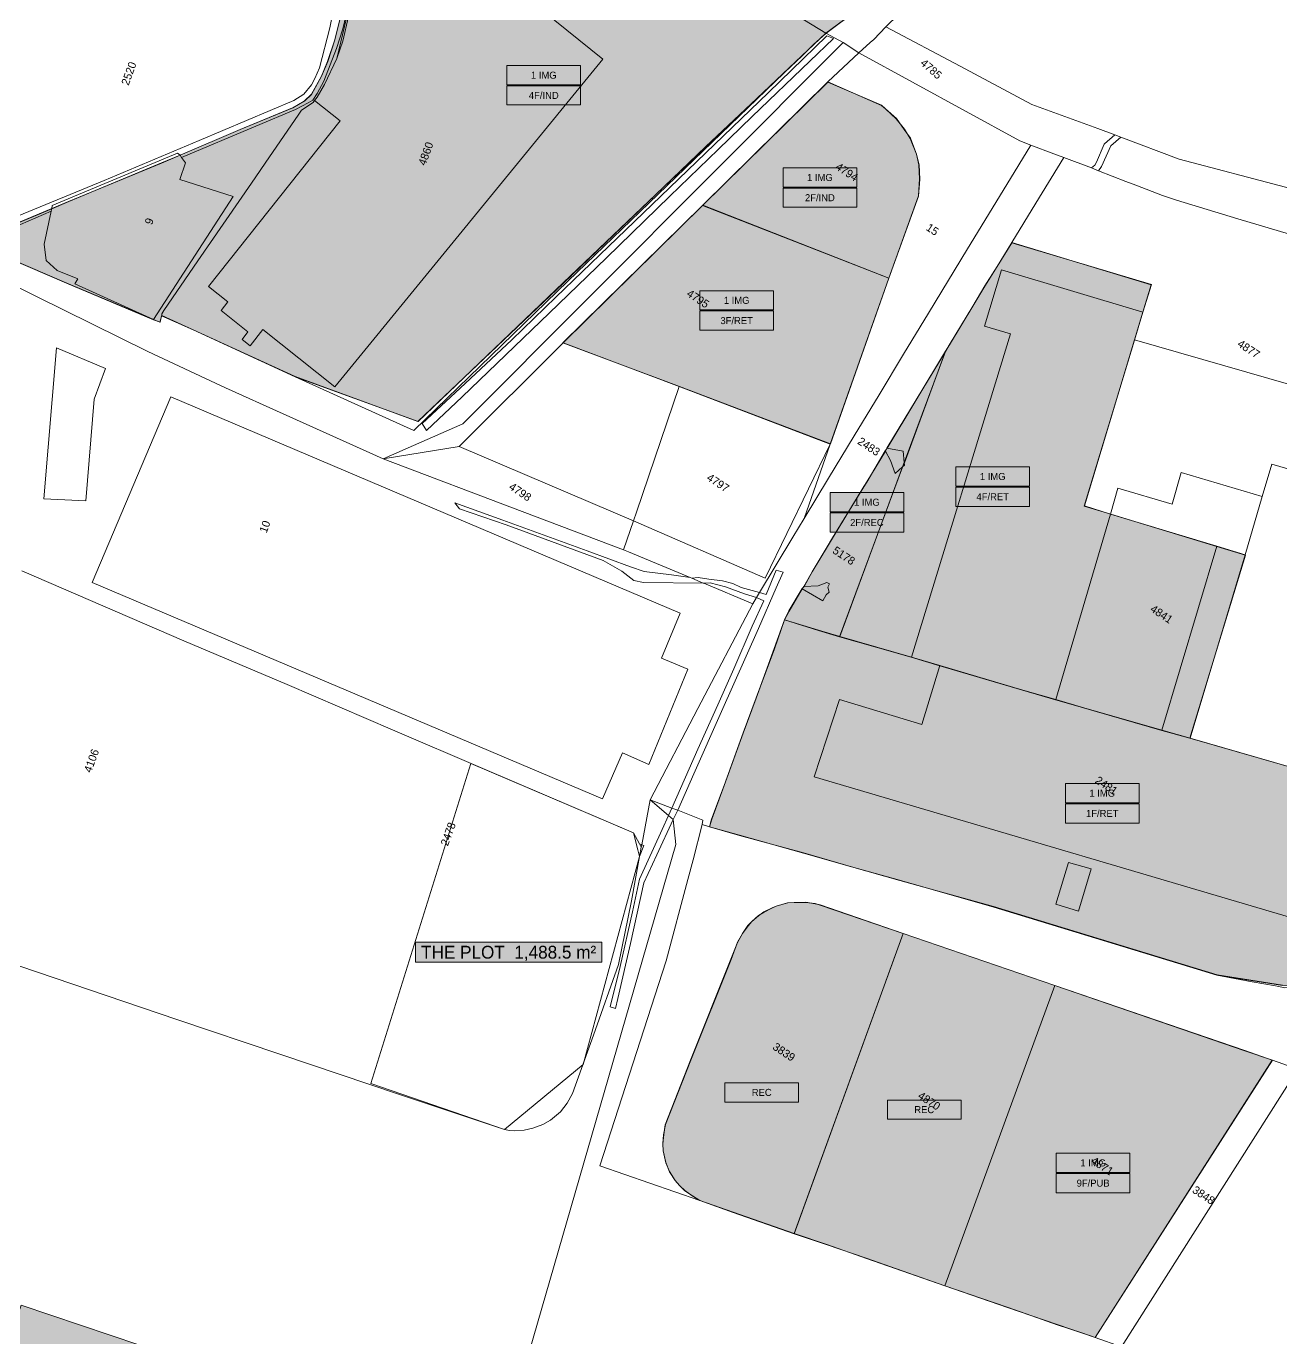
# Model space of a CAD drawing. Header units: metres. Extents: x -334141 to -333355, y -28195 to -27441.
# Drawn here: x -333844.4 to -333648.5, y -27808.7 to -27603.9 of the extents above; entities that cross this region are included whole.
import ezdxf
from ezdxf.enums import TextEntityAlignment as Align

# ---------------------------------------------------------------- set-up
doc = ezdxf.new("R2010")
doc.units = ezdxf.units.M
for name, color, linetype, lineweight, true_color in [('EB-11-PICTURES-PARCEL-COMMERCIAL', 7, 'CONTINUOUS', 18, 0x7c664f), ('EB-11-PICTURES-PARCEL-INDUSTRIAL', 7, 'CONTINUOUS', 18, 0x2b3529), ('EB-11-PICTURES-PARCEL-INSTITUTIONAL', 7, 'CONTINUOUS', 18, 0x626568), ('EB-11-PICTURES-PARCEL-MULTIPLE', 7, 'CONTINUOUS', 18, 0x4a5a46), ('EB-11-PICTURES-SCREENSHOT-COUNT', 7, 'CONTINUOUS', 18, 0x4a5a46), ('EB-11-PICTURES-TAG-COMMERCIAL', 7, 'CONTINUOUS', 18, 0x7c664f), ('EB-11-PICTURES-TAG-INDUSTRIAL', 7, 'CONTINUOUS', 18, 0x2b3529), ('EB-11-PICTURES-TAG-INSTITUTIONAL', 7, 'CONTINUOUS', 18, 0x626568), ('EB-11-PICTURES-TAG-RECORDED', 7, 'CONTINUOUS', 18, 0x4a5a46), ('EB-BASE-DIVIDING', 7, 'CONTINUOUS', 18, 0xc8bcac), ('EB-BASE-EASEMENTS', 7, 'CONTINUOUS', 18, 0x71806b), ('EB-BASE-ENCROACHED', 7, 'CONTINUOUS', 18, 0x725d47), ('EB-BASE-PARCEL-NUMBERS', 7, 'CONTINUOUS', 9, 0x8a8d90), ('EB-BASE-PARCELS', 7, 'CONTINUOUS', 18, 0x8a8d90), ('EB-BASE-SECTIONS', 7, 'CONTINUOUS', 9, 0xded8cf), ('EB-BASE-SHEETS', 7, 'CONTINUOUS', 9, 0xded8cf), ('EB-BASE-STRUCTURES', 7, 'CONTINUOUS', 18, 0x4e504d), ('EB-PLOT-OUTLINE', 7, 'CONTINUOUS', 18, 0x151515)]:
    doc.layers.add(name, color=color, linetype=linetype, lineweight=lineweight, true_color=true_color)
doc.styles.add('OD-INTER', font='Inter.ttf')

msp = doc.modelspace()

# ---------------------------------------------------------------- hatches: boundary and pattern name
at = {"layer": 'EB-11-PICTURES-PARCEL-COMMERCIAL', "transparency": 33554656}
for points in [[(-333742.44, -27660.2), (-333760.62, -27653.34), (-333738.84, -27631.91), (-333709.71, -27643.26), (-333718.87, -27669.13), (-333742.44, -27660.2)], [(-333706.25, -27702.44), (-333711.56, -27700.92), (-333717.43, -27699.27), (-333707.61, -27672.75), (-333707.31, -27672.1), (-333700.86, -27654.67), (-333700.27, -27653.69), (-333696.63, -27647.61), (-333694.76, -27644.45), (-333692.8, -27641.41), (-333690.54, -27637.72), (-333668.74, -27644.26), (-333670.09, -27648.54), (-333671.36, -27652.94), (-333679.22, -27678.86), (-333675.09, -27680.12), (-333671.34, -27681.25), (-333658.51, -27685.14), (-333654.03, -27686.52), (-333662.72, -27715.08), (-333667.12, -27713.92), (-333679.68, -27710.26), (-333683.71, -27709.12), (-333688.84, -27707.6), (-333701.76, -27703.82), (-333706.25, -27702.44)], [(-333733.06, -27730.24), (-333737.73, -27728.97), (-333737.41, -27727.76), (-333735.47, -27722.5), (-333732.49, -27714.28), (-333730.45, -27708.8), (-333727.59, -27701.13), (-333726.04, -27696.63), (-333720.73, -27698.26), (-333717.43, -27699.27), (-333711.56, -27700.92), (-333706.25, -27702.44), (-333701.76, -27703.82), (-333688.84, -27707.6), (-333683.71, -27709.12), (-333679.68, -27710.26), (-333667.12, -27713.92), (-333662.72, -27715.08), (-333644.48, -27720.38), (-333636.51, -27722.77), (-333632.02, -27708.28), (-333623.32, -27710.92), (-333611.22, -27714.45), (-333613.12, -27718.49), (-333628.53, -27751.14), (-333633.85, -27752.17), (-333637.1, -27752.61), (-333639.62, -27753.08), (-333641.95, -27753.55), (-333642.97, -27753.74), (-333643.71, -27753.71), (-333644.64, -27753.79), (-333646.13, -27753.85), (-333648.25, -27753.66), (-333658.47, -27752.08), (-333693.37, -27741.41), (-333708.03, -27737.34), (-333715.55, -27735.19), (-333723.07, -27733.04), (-333733.06, -27730.24)]]:
    msp.add_hatch(color=256, dxfattribs=at).paths.add_polyline_path(points)
at = {"layer": 'EB-11-PICTURES-PARCEL-INDUSTRIAL', "transparency": 33554656}
for points in [[(-333802.46, -27658.63), (-333818.4, -27651.3), (-333823.33, -27649.13), (-333823.55, -27650.12), (-333824.55, -27649.75), (-333838.15, -27644.05), (-333849.91, -27638.98), (-333850.45, -27638.62), (-333850.52, -27638.07), (-333848.03, -27635.71), (-333846.81, -27635.09), (-333840.42, -27632.43), (-333837.79, -27631.3), (-333823.32, -27625.26), (-333820.4, -27624.03), (-333811.01, -27620.03), (-333802.83, -27616.66), (-333801.04, -27615.61), (-333799.89, -27614.54), (-333798.31, -27611.71), (-333797.39, -27609.41), (-333796.25, -27606.01), (-333793.77, -27595.89), (-333791.3, -27586.21), (-333787.1, -27569.7), (-333785.81, -27564.64), (-333781.58, -27560.02), (-333765.9, -27569.56), (-333750.13, -27579.33), (-333733.37, -27589.69), (-333714.62, -27601.35), (-333719.57, -27605.06), (-333721.48, -27606.77), (-333723.3, -27608.59), (-333738.33, -27622.71), (-333760.56, -27644.02), (-333783.27, -27665.64), (-333802.46, -27658.63)], [(-333738.84, -27631.91), (-333719.28, -27612.62), (-333710.89, -27616.24), (-333710.26, -27616.82), (-333708.56, -27618.32), (-333707.32, -27620.03), (-333706.35, -27621.4), (-333705.42, -27623.87), (-333705.01, -27625.55), (-333704.91, -27627.78), (-333705.09, -27630.43), (-333709.71, -27643.26), (-333738.84, -27631.91)]]:
    msp.add_hatch(color=256, dxfattribs=at).paths.add_polyline_path(points)
at = {"layer": 'EB-11-PICTURES-PARCEL-INSTITUTIONAL', "transparency": 33554656}
msp.add_hatch(color=256, dxfattribs=at).paths.add_polyline_path([(-333691.22, -27803.99), (-333701.01, -27800.65), (-333683.8, -27753.74), (-333654.16, -27763.89), (-333649.87, -27765.37), (-333677.5, -27808.69), (-333679.6, -27807.95), (-333683.45, -27806.7), (-333687.38, -27805.34), (-333691.22, -27803.99)])
at = {"layer": 'EB-11-PICTURES-PARCEL-MULTIPLE', "transparency": 33554656}
for points in [[(-333717.43, -27699.27), (-333720.73, -27698.26), (-333726.04, -27696.63), (-333725.34, -27695.22), (-333723.27, -27691.74), (-333722.98, -27691.41), (-333721.7, -27689.13), (-333719.34, -27685.21), (-333718.55, -27683.8), (-333713.64, -27675.87), (-333713.15, -27675.11), (-333710.29, -27670.21), (-333710, -27669.78), (-333700.86, -27654.67), (-333707.31, -27672.1), (-333707.61, -27672.75), (-333717.43, -27699.27)], [(-333707.49, -27745.58), (-333724.52, -27792.49), (-333734.03, -27789.16), (-333739.24, -27787.31), (-333740.42, -27786.6), (-333741.59, -27785.78), (-333742.4, -27784.98), (-333743.11, -27784.17), (-333743.99, -27782.81), (-333744.58, -27781.35), (-333744.98, -27779.56), (-333745.03, -27778.44), (-333744.89, -27777.01), (-333744.65, -27775.46), (-333740.69, -27765.39), (-333734.39, -27749.62), (-333733.37, -27747), (-333732.58, -27745.58), (-333731.71, -27744.39), (-333731.13, -27743.74), (-333730.07, -27742.78), (-333729.22, -27742.26), (-333728, -27741.63), (-333727.34, -27741.32), (-333725.56, -27740.83), (-333724.54, -27740.76), (-333722.69, -27740.71), (-333721.22, -27740.99), (-333720.48, -27741.12), (-333707.49, -27745.58)], [(-333683.8, -27753.74), (-333701.01, -27800.65), (-333713.26, -27796.33), (-333719.39, -27794.22), (-333724.52, -27792.49), (-333707.49, -27745.58), (-333683.8, -27753.74)], [(-333845.26, -27803.66), (-333812.78, -27814.57), (-333829.29, -27862.61), (-333845.79, -27855.37), (-333853.63, -27851.98), (-333860.93, -27848.73), (-333845.26, -27803.66)]]:
    msp.add_hatch(color=256, dxfattribs=at).paths.add_polyline_path(points)
at = {"layer": 'EB-11-PICTURES-SCREENSHOT-COUNT', "transparency": 33554687}
for points in [[(-333769.37, -27613.05), (-333757.87, -27613.05), (-333757.87, -27610.05), (-333769.37, -27610.05)], [(-333726.25, -27629.03), (-333714.75, -27629.03), (-333714.75, -27626.03), (-333726.25, -27626.03)], [(-333739.25, -27648.22), (-333727.75, -27648.22), (-333727.75, -27645.22), (-333739.25, -27645.22)], [(-333699.26, -27675.73), (-333687.76, -27675.73), (-333687.76, -27672.73), (-333699.26, -27672.73)], [(-333718.91, -27679.75), (-333707.41, -27679.75), (-333707.41, -27676.75), (-333718.91, -27676.75)], [(-333682.16, -27725.19), (-333670.66, -27725.19), (-333670.66, -27722.19), (-333682.16, -27722.19)], [(-333683.58, -27782.93), (-333672.08, -27782.93), (-333672.08, -27779.93), (-333683.58, -27779.93)]]:
    msp.add_hatch(color=256, dxfattribs=at).paths.add_polyline_path(points)
at = {"layer": 'EB-11-PICTURES-TAG-COMMERCIAL', "transparency": 33554687}
for points in [[(-333739.25, -27651.38), (-333727.75, -27651.38), (-333727.75, -27648.38), (-333739.25, -27648.38)], [(-333699.26, -27678.89), (-333687.76, -27678.89), (-333687.76, -27675.89), (-333699.26, -27675.89)], [(-333682.16, -27728.35), (-333670.66, -27728.35), (-333670.66, -27725.35), (-333682.16, -27725.35)]]:
    msp.add_hatch(color=256, dxfattribs=at).paths.add_polyline_path(points)
at = {"layer": 'EB-11-PICTURES-TAG-INDUSTRIAL', "transparency": 33554687}
for points in [[(-333769.37, -27616.21), (-333757.87, -27616.21), (-333757.87, -27613.21), (-333769.37, -27613.21)], [(-333726.25, -27632.19), (-333714.75, -27632.19), (-333714.75, -27629.19), (-333726.25, -27629.19)]]:
    msp.add_hatch(color=256, dxfattribs=at).paths.add_polyline_path(points)
at = {"layer": 'EB-11-PICTURES-TAG-INSTITUTIONAL', "transparency": 33554687}
msp.add_hatch(color=256, dxfattribs=at).paths.add_polyline_path([(-333683.58, -27786.09), (-333672.08, -27786.09), (-333672.08, -27783.09), (-333683.58, -27783.09)])
at = {"layer": 'EB-11-PICTURES-TAG-RECORDED', "transparency": 33554687}
for points in [[(-333718.91, -27682.91), (-333707.41, -27682.91), (-333707.41, -27679.91), (-333718.91, -27679.91)], [(-333735.34, -27771.92), (-333723.84, -27771.92), (-333723.84, -27768.92), (-333735.34, -27768.92)], [(-333709.95, -27774.61), (-333698.45, -27774.61), (-333698.45, -27771.61), (-333709.95, -27771.61)]]:
    msp.add_hatch(color=256, dxfattribs=at).paths.add_polyline_path(points)

# ---------------------------------------------------------------- linework, layer by layer
at = {"layer": 'EB-11-PICTURES-PARCEL-COMMERCIAL'}
for points in [[(-333742.44, -27660.2), (-333760.62, -27653.34), (-333738.84, -27631.91), (-333709.71, -27643.26), (-333718.87, -27669.13), (-333742.44, -27660.2)], [(-333706.25, -27702.44), (-333711.56, -27700.92), (-333717.43, -27699.27), (-333707.61, -27672.75), (-333707.31, -27672.1), (-333700.86, -27654.67), (-333700.27, -27653.69), (-333696.63, -27647.61), (-333694.76, -27644.45), (-333692.8, -27641.41), (-333690.54, -27637.72), (-333668.74, -27644.26), (-333670.09, -27648.54), (-333671.36, -27652.94), (-333679.22, -27678.86), (-333675.09, -27680.12), (-333671.34, -27681.25), (-333658.51, -27685.14), (-333654.03, -27686.52), (-333662.72, -27715.08), (-333667.12, -27713.92), (-333679.68, -27710.26), (-333683.71, -27709.12), (-333688.84, -27707.6), (-333701.76, -27703.82), (-333706.25, -27702.44)]]:
    msp.add_lwpolyline(points, close=True, dxfattribs=at)
msp.add_lwpolyline([(-333648.25, -27753.66), (-333658.47, -27752.08), (-333693.37, -27741.41), (-333708.03, -27737.34), (-333715.55, -27735.19), (-333723.07, -27733.04), (-333733.06, -27730.24), (-333733.06, -27730.24), (-333737.73, -27728.97), (-333737.41, -27727.76), (-333735.47, -27722.5), (-333732.49, -27714.28), (-333730.45, -27708.8), (-333727.59, -27701.13), (-333726.04, -27696.63), (-333720.73, -27698.26), (-333717.43, -27699.27), (-333711.56, -27700.92), (-333706.25, -27702.44), (-333701.76, -27703.82), (-333688.84, -27707.6), (-333683.71, -27709.12), (-333679.68, -27710.26), (-333667.12, -27713.92), (-333662.72, -27715.08), (-333644.48, -27720.38)], dxfattribs=at)
at = {"layer": 'EB-11-PICTURES-PARCEL-INDUSTRIAL'}
for points in [[(-333846.81, -27635.09), (-333840.42, -27632.43), (-333837.79, -27631.3), (-333823.32, -27625.26), (-333820.4, -27624.03), (-333811.01, -27620.03), (-333802.83, -27616.66), (-333801.04, -27615.61), (-333799.89, -27614.54), (-333798.31, -27611.71), (-333797.39, -27609.41), (-333796.25, -27606.01), (-333793.77, -27595.89)], [(-333714.62, -27601.35), (-333719.57, -27605.06), (-333721.48, -27606.77), (-333723.3, -27608.59), (-333738.33, -27622.71), (-333760.56, -27644.02), (-333783.27, -27665.64), (-333802.46, -27658.63), (-333802.46, -27658.63), (-333818.4, -27651.3), (-333823.33, -27649.13), (-333823.55, -27650.12), (-333824.55, -27649.75), (-333838.15, -27644.05), (-333849.91, -27638.98)]]:
    msp.add_lwpolyline(points, dxfattribs=at)
msp.add_lwpolyline([(-333738.84, -27631.91), (-333719.28, -27612.62), (-333710.89, -27616.24), (-333710.26, -27616.82), (-333708.56, -27618.32), (-333707.32, -27620.03), (-333706.35, -27621.4), (-333705.42, -27623.87), (-333705.01, -27625.55), (-333704.91, -27627.78), (-333705.09, -27630.43), (-333709.71, -27643.26), (-333738.84, -27631.91)], close=True, dxfattribs=at)
at = {"layer": 'EB-11-PICTURES-PARCEL-INSTITUTIONAL'}
msp.add_lwpolyline([(-333691.22, -27803.99), (-333701.01, -27800.65), (-333683.8, -27753.74), (-333654.16, -27763.89), (-333649.87, -27765.37), (-333677.5, -27808.69), (-333679.6, -27807.95), (-333683.45, -27806.7), (-333687.38, -27805.34), (-333691.22, -27803.99)], close=True, dxfattribs=at)
at = {"layer": 'EB-11-PICTURES-PARCEL-MULTIPLE'}
for points in [[(-333717.43, -27699.27), (-333720.73, -27698.26), (-333726.04, -27696.63), (-333725.34, -27695.22), (-333723.27, -27691.74), (-333722.98, -27691.41), (-333721.7, -27689.13), (-333719.34, -27685.21), (-333718.55, -27683.8), (-333713.64, -27675.87), (-333713.15, -27675.11), (-333710.29, -27670.21), (-333710, -27669.78), (-333700.86, -27654.67), (-333707.31, -27672.1), (-333707.61, -27672.75), (-333717.43, -27699.27)], [(-333707.49, -27745.58), (-333724.52, -27792.49), (-333734.03, -27789.16), (-333739.24, -27787.31), (-333740.42, -27786.6), (-333741.59, -27785.78), (-333742.4, -27784.98), (-333743.11, -27784.17), (-333743.99, -27782.81), (-333744.58, -27781.35), (-333744.98, -27779.56), (-333745.03, -27778.44), (-333744.89, -27777.01), (-333744.65, -27775.46), (-333740.69, -27765.39), (-333734.39, -27749.62), (-333733.37, -27747), (-333732.58, -27745.58), (-333731.71, -27744.39), (-333731.13, -27743.74), (-333730.07, -27742.78), (-333729.22, -27742.26), (-333728, -27741.63), (-333727.34, -27741.32), (-333725.56, -27740.83), (-333724.54, -27740.76), (-333722.69, -27740.71), (-333721.22, -27740.99), (-333720.48, -27741.12), (-333707.49, -27745.58)], [(-333683.8, -27753.74), (-333701.01, -27800.65), (-333713.26, -27796.33), (-333719.39, -27794.22), (-333724.52, -27792.49), (-333707.49, -27745.58), (-333683.8, -27753.74)], [(-333845.26, -27803.66), (-333812.78, -27814.57), (-333829.29, -27862.61), (-333845.79, -27855.37), (-333853.63, -27851.98), (-333860.93, -27848.73), (-333845.26, -27803.66)]]:
    msp.add_lwpolyline(points, close=True, dxfattribs=at)
at = {"layer": 'EB-11-PICTURES-SCREENSHOT-COUNT'}
for points in [[(-333769.37, -27613.05), (-333757.87, -27613.05), (-333757.87, -27610.05), (-333769.37, -27610.05)], [(-333726.25, -27629.03), (-333714.75, -27629.03), (-333714.75, -27626.03), (-333726.25, -27626.03)], [(-333739.25, -27648.22), (-333727.75, -27648.22), (-333727.75, -27645.22), (-333739.25, -27645.22)], [(-333699.26, -27675.73), (-333687.76, -27675.73), (-333687.76, -27672.73), (-333699.26, -27672.73)], [(-333718.91, -27679.75), (-333707.41, -27679.75), (-333707.41, -27676.75), (-333718.91, -27676.75)], [(-333682.16, -27725.19), (-333670.66, -27725.19), (-333670.66, -27722.19), (-333682.16, -27722.19)], [(-333683.58, -27782.93), (-333672.08, -27782.93), (-333672.08, -27779.93), (-333683.58, -27779.93)]]:
    msp.add_lwpolyline(points, close=True, dxfattribs=at)
at = {"layer": 'EB-11-PICTURES-TAG-COMMERCIAL'}
for points in [[(-333739.25, -27651.38), (-333727.75, -27651.38), (-333727.75, -27648.38), (-333739.25, -27648.38)], [(-333699.26, -27678.89), (-333687.76, -27678.89), (-333687.76, -27675.89), (-333699.26, -27675.89)], [(-333682.16, -27728.35), (-333670.66, -27728.35), (-333670.66, -27725.35), (-333682.16, -27725.35)]]:
    msp.add_lwpolyline(points, close=True, dxfattribs=at)
at = {"layer": 'EB-11-PICTURES-TAG-INDUSTRIAL'}
for points in [[(-333769.37, -27616.21), (-333757.87, -27616.21), (-333757.87, -27613.21), (-333769.37, -27613.21)], [(-333726.25, -27632.19), (-333714.75, -27632.19), (-333714.75, -27629.19), (-333726.25, -27629.19)]]:
    msp.add_lwpolyline(points, close=True, dxfattribs=at)
at = {"layer": 'EB-11-PICTURES-TAG-INSTITUTIONAL'}
msp.add_lwpolyline([(-333683.58, -27786.09), (-333672.08, -27786.09), (-333672.08, -27783.09), (-333683.58, -27783.09)], close=True, dxfattribs=at)
at = {"layer": 'EB-11-PICTURES-TAG-RECORDED'}
for points in [[(-333718.91, -27682.91), (-333707.41, -27682.91), (-333707.41, -27679.91), (-333718.91, -27679.91)], [(-333735.34, -27771.92), (-333723.84, -27771.92), (-333723.84, -27768.92), (-333735.34, -27768.92)], [(-333709.95, -27774.61), (-333698.45, -27774.61), (-333698.45, -27771.61), (-333709.95, -27771.61)]]:
    msp.add_lwpolyline(points, close=True, dxfattribs=at)
at = {"layer": 'EB-BASE-DIVIDING'}
for points in [[(-333722.05, -27609.37), (-333731.06, -27618.01), (-333736.38, -27623.14), (-333743.95, -27630.46), (-333753.85, -27640.06), (-333762.77, -27648.73), (-333776.38, -27661.79), (-333781.93, -27667.06), (-333782.6, -27665.94), (-333776.7, -27660.46), (-333768.61, -27652.91), (-333761.73, -27646.23), (-333753.5, -27638.33), (-333745.36, -27630.46), (-333728.58, -27614.3), (-333719.4, -27605.41), (-333718.38, -27605.84)], [(-333718.38, -27605.84), (-333722.05, -27609.37)], [(-333743.63, -27726.02), (-333744.15, -27727.18)], [(-333744.15, -27727.18), (-333745.12, -27729.37), (-333748.65, -27737.1), (-333749.79, -27742.22), (-333751.7, -27750.76), (-333753.23, -27757.05), (-333752.4, -27757.31), (-333752.03, -27755.77), (-333750.08, -27747.15), (-333748.02, -27737.67), (-333745.96, -27733.31), (-333743.4, -27727.81)], [(-333743.4, -27727.81), (-333742.71, -27726.34)]]:
    msp.add_lwpolyline(points, dxfattribs=at)
at = {"layer": 'EB-BASE-EASEMENTS'}
for points in [[(-333820.18, -27624.4), (-333808.58, -27619.51), (-333802.41, -27616.9), (-333800.44, -27615.89), (-333799.69, -27615.46), (-333798.99, -27614.39), (-333797.99, -27612.47), (-333795.97, -27607.41), (-333795, -27604.31), (-333794.49, -27602.11), (-333793.36, -27597.13), (-333791.31, -27589.13)], [(-333848.03, -27635.74), (-333847.93, -27635.9), (-333845.32, -27634.85), (-333840.53, -27632.77)], [(-333740.76, -27690.02), (-333743.7, -27689.6), (-333747.94, -27689.06), (-333750.09, -27688.33), (-333756.84, -27685.82), (-333770.02, -27681.04), (-333777.5, -27678.33), (-333776.8, -27679.3), (-333769.52, -27681.77), (-333754.33, -27687.33), (-333751.44, -27689.02), (-333749.55, -27690.45), (-333748.05, -27690.8), (-333738.73, -27690.87)], [(-333667.08, -27713.87), (-333658.51, -27685.13)], [(-333742.71, -27726.34), (-333740.21, -27720.66), (-333735.89, -27710.93), (-333730.09, -27697.98), (-333727.32, -27691.6), (-333726.22, -27689.17), (-333727.34, -27688.86), (-333728.87, -27692.68), (-333729.93, -27692.35)], [(-333729.93, -27692.35), (-333732.79, -27691.57), (-333734.12, -27690.93), (-333735.69, -27690.55), (-333737.84, -27690.29), (-333739.53, -27690), (-333740.52, -27690.12)], [(-333738.73, -27690.87), (-333737.65, -27690.83), (-333735.26, -27691.44), (-333732.26, -27692.56), (-333730.39, -27693.13)], [(-333730.39, -27693.13), (-333729.25, -27693.64), (-333731.08, -27697.63), (-333733.92, -27704.29), (-333736.43, -27709.91), (-333739.56, -27716.83), (-333743.63, -27726.02)]]:
    msp.add_lwpolyline(points, dxfattribs=at)
at = {"layer": 'EB-BASE-ENCROACHED'}
for points in [[(-333802.45, -27658.64), (-333783.91, -27667.07), (-333759.8, -27643.69), (-333723.33, -27608.55)], [(-333645.82, -27754.01), (-333647.87, -27754.07), (-333649.36, -27753.79), (-333652.98, -27753.17), (-333658.51, -27752.09)]]:
    msp.add_lwpolyline(points, dxfattribs=at)
at = {"layer": 'EB-BASE-PARCELS'}
for points in [[(-333820.43, -27624.06), (-333811.03, -27620.02), (-333802.85, -27616.66), (-333801.01, -27615.62), (-333799.9, -27614.58), (-333798.32, -27611.73), (-333797.37, -27609.44), (-333796.26, -27606.01), (-333793.76, -27595.84), (-333791.3, -27586.16), (-333787.1, -27569.65)], [(-333690.78, -27585.03), (-333710.2, -27604.01)], [(-333795.95, -27608.95), (-333795.02, -27606.25), (-333794.1, -27602.38), (-333792.68, -27595.63), (-333792.04, -27592.6)], [(-333796.5, -27601.62), (-333797.03, -27604.16), (-333798.63, -27610.39), (-333799.37, -27612.07), (-333799.92, -27613.05), (-333801.08, -27614.53), (-333802.64, -27615.51), (-333817.46, -27621.74), (-333832.28, -27628), (-333845.83, -27633.56), (-333850.66, -27635.63), (-333851.67, -27636.41)], [(-333714.61, -27601.36), (-333719.59, -27605)], [(-333719.59, -27605), (-333721.46, -27606.78), (-333723.33, -27608.55)], [(-333714.44, -27608.04), (-333712.63, -27606.47), (-333712.09, -27605.96), (-333710.2, -27604.01)], [(-333710.2, -27604.01), (-333698.58, -27610.17), (-333687.38, -27616.14), (-333677.12, -27619.9), (-333674.46, -27620.87)], [(-333723.33, -27608.55), (-333738.32, -27622.76), (-333760.58, -27644), (-333783.24, -27665.65), (-333802.45, -27658.64)], [(-333799.41, -27615.51), (-333799.02, -27615.01), (-333797.89, -27613.02), (-333795.95, -27608.95)], [(-333719.25, -27612.6), (-333714.44, -27608.04)], [(-333738.8, -27631.86), (-333719.25, -27612.6)], [(-333709.73, -27643.24), (-333705.11, -27630.4), (-333704.93, -27627.74), (-333705.03, -27625.57), (-333705.44, -27623.88), (-333706.39, -27621.42), (-333707.3, -27620), (-333708.59, -27618.35), (-333710.24, -27616.81), (-333710.9, -27616.29), (-333719.25, -27612.6)], [(-333801.98, -27617.78), (-333801.45, -27617), (-333799.64, -27615.8), (-333799.41, -27615.51)], [(-333806.46, -27624.32), (-333801.98, -27617.78)], [(-333674.46, -27620.87), (-333676.06, -27622.28), (-333676.13, -27622.34), (-333677.3, -27625.14), (-333677.57, -27625.6), (-333678.09, -27626.05)], [(-333676.99, -27626.48), (-333676.51, -27625.81), (-333675.09, -27622.6), (-333673.51, -27621.22)], [(-333673.51, -27621.22), (-333674.46, -27620.87)], [(-333673.51, -27621.22), (-333664.37, -27624.65), (-333581.38, -27646.51), (-333577.75, -27647.61), (-333573.98, -27648.85), (-333570.21, -27650.1), (-333558.66, -27653.88)], [(-333722.97, -27680.77), (-333719.17, -27674.5), (-333715.16, -27667.88), (-333711.27, -27661.47), (-333707.43, -27655.13), (-333703.56, -27648.72), (-333697.43, -27638.7), (-333691.32, -27628.63), (-333687.56, -27622.46)], [(-333840.45, -27632.38), (-333837.82, -27631.26), (-333823.3, -27625.3), (-333820.43, -27624.06)], [(-333823.28, -27649.1), (-333823.27, -27648.8), (-333822.98, -27648.32), (-333817.63, -27640.55), (-333809.26, -27628.43), (-333806.46, -27624.32)], [(-333682.42, -27624.43), (-333686.79, -27631.56), (-333690.53, -27637.67)], [(-333848.03, -27635.74), (-333846.76, -27635.05), (-333840.45, -27632.38)], [(-333760.58, -27653.38), (-333738.8, -27631.86)], [(-333709.73, -27643.24), (-333738.8, -27631.86)], [(-333700.9, -27654.69), (-333700.3, -27653.7), (-333696.61, -27647.65), (-333694.72, -27644.51), (-333692.83, -27641.44), (-333690.53, -27637.67)], [(-333690.53, -27637.67), (-333668.76, -27644.3), (-333670.05, -27648.55)], [(-333824.57, -27649.73), (-333838.11, -27644.03), (-333849.88, -27639), (-333850.44, -27638.62), (-333850.51, -27638.03)], [(-333849.25, -27665.23), (-333848.54, -27651.99), (-333848.01, -27643.51), (-333842.82, -27646.12), (-333825.44, -27654.72), (-333816.45, -27658.94), (-333813.31, -27660.37)], [(-333718.89, -27669.18), (-333709.73, -27643.24)], [(-333823.28, -27649.1), (-333823.59, -27650.14), (-333824.57, -27649.73)], [(-333802.45, -27658.64), (-333818.38, -27651.32), (-333823.28, -27649.1)], [(-333670.05, -27648.55), (-333671.36, -27652.9)], [(-333776.83, -27669.52), (-333760.58, -27653.38)], [(-333760.58, -27653.38), (-333742.47, -27660.17)], [(-333671.36, -27652.9), (-333679.19, -27678.83), (-333675.13, -27680.09)], [(-333710.03, -27669.83), (-333700.9, -27654.69)], [(-333707.35, -27672.07), (-333700.9, -27654.69)], [(-333813.31, -27660.37), (-333804.34, -27664.46), (-333788.7, -27671.49)], [(-333749.63, -27681.15), (-333749.16, -27679.78), (-333742.47, -27660.17)], [(-333742.47, -27660.17), (-333718.89, -27669.18)], [(-333788.7, -27671.49), (-333776.83, -27669.52)], [(-333722.97, -27680.77), (-333718.89, -27669.18)], [(-333713.64, -27675.81), (-333713.18, -27675.07), (-333710.28, -27670.25)], [(-333710.28, -27670.25), (-333710.03, -27669.83)], [(-333717.41, -27699.22), (-333707.59, -27672.73)], [(-333707.59, -27672.73), (-333707.35, -27672.07)], [(-333651.42, -27677.33), (-333649.9, -27672.31)], [(-333649.9, -27672.31), (-333636.34, -27676.27)], [(-333719.3, -27685.17), (-333718.51, -27683.85), (-333713.64, -27675.81)], [(-333654.07, -27686.47), (-333651.42, -27677.33)], [(-333722.97, -27680.77), (-333724.75, -27683.69), (-333729.93, -27692.35)], [(-333675.13, -27680.09), (-333671.32, -27681.28), (-333658.51, -27685.13)], [(-333749.63, -27681.15), (-333751.19, -27685.68)], [(-333723.03, -27691.4), (-333721.69, -27689.14), (-333719.3, -27685.17)], [(-333654.07, -27686.47), (-333662.7, -27715.11)], [(-333658.51, -27685.13), (-333654.07, -27686.47)], [(-333845.15, -27688.97), (-333819.82, -27699.87), (-333803.72, -27706.74)], [(-333730.39, -27693.13), (-333730.98, -27694.11)], [(-333729.93, -27692.35), (-333730.39, -27693.13)], [(-333726.01, -27696.63), (-333725.32, -27695.24), (-333723.25, -27691.78)], [(-333723.25, -27691.78), (-333723.03, -27691.4)], [(-333726.01, -27696.63), (-333727.62, -27701.1), (-333730.45, -27708.84), (-333732.46, -27714.33), (-333735.45, -27722.47), (-333737.39, -27727.76), (-333737.74, -27728.92)], [(-333717.41, -27699.22), (-333720.7, -27698.23), (-333726.01, -27696.63)], [(-333706.22, -27702.45), (-333711.6, -27700.86), (-333717.41, -27699.22)], [(-333701.78, -27703.76), (-333706.22, -27702.45)], [(-333683.67, -27709.08), (-333688.81, -27707.59), (-333701.78, -27703.76)], [(-333803.72, -27706.74), (-333787.26, -27713.79), (-333773.16, -27719.81), (-333749.59, -27729.9), (-333748.68, -27731.6)], [(-333667.08, -27713.87), (-333679.65, -27710.25), (-333683.67, -27709.08)], [(-333662.7, -27715.11), (-333667.08, -27713.87)], [(-333662.7, -27715.11), (-333644.47, -27720.34)], [(-333747.02, -27724.74), (-333748.33, -27731.74)], [(-333747.02, -27724.74), (-333743.63, -27726.02)], [(-333742.71, -27726.34), (-333743.63, -27726.02)], [(-333738.91, -27728.6), (-333738.76, -27727.91), (-333742.71, -27726.34)], [(-333754.85, -27781.88), (-333744.49, -27749.89), (-333741.15, -27737.18), (-333740.29, -27734.12), (-333738.91, -27728.6)], [(-333737.74, -27728.92), (-333738.91, -27728.6)], [(-333737.74, -27728.92), (-333733.04, -27730.29), (-333723.06, -27733.01), (-333715.59, -27735.18), (-333708.06, -27737.3), (-333693.35, -27741.47), (-333658.51, -27752.09)], [(-333748.68, -27731.6), (-333748.4, -27732.13)], [(-333748.4, -27732.13), (-333748.66, -27733.56)], [(-333748.4, -27732.13), (-333748.33, -27731.74)], [(-333748.66, -27733.56), (-333749.93, -27740.49), (-333751.94, -27750.43), (-333755.85, -27761.47), (-333759.11, -27770.6), (-333759.99, -27772.1), (-333760.99, -27773.44), (-333762.56, -27774.75), (-333763.75, -27775.44), (-333765.32, -27776.01), (-333766.7, -27776.32), (-333768.17, -27776.4), (-333768.98, -27776.36)], [(-333707.48, -27745.62), (-333720.45, -27741.16), (-333721.24, -27740.93), (-333722.72, -27740.74), (-333724.52, -27740.75), (-333725.52, -27740.8), (-333727.34, -27741.33), (-333727.98, -27741.6), (-333729.25, -27742.22), (-333730.07, -27742.83), (-333731.12, -27743.72), (-333731.74, -27744.36), (-333732.6, -27745.62), (-333733.35, -27746.96), (-333734.36, -27749.64), (-333740.66, -27765.4), (-333744.63, -27775.43), (-333744.92, -27777.05), (-333745.01, -27778.4), (-333744.96, -27779.53), (-333744.55, -27781.4), (-333743.99, -27782.79), (-333743.09, -27784.16), (-333742.36, -27785.03), (-333741.57, -27785.76), (-333740.43, -27786.6), (-333739.24, -27787.31)], [(-333724.54, -27792.44), (-333707.48, -27745.62)], [(-333683.8, -27753.74), (-333707.48, -27745.62)], [(-333820.93, -27759.06), (-333848.2, -27749.78)], [(-333658.51, -27752.09), (-333648.28, -27753.7), (-333646.16, -27753.84)], [(-333683.8, -27753.74), (-333700.98, -27800.64)], [(-333649.82, -27765.37), (-333654.13, -27763.94), (-333683.8, -27753.74)], [(-333768.98, -27776.36), (-333769.76, -27776.21), (-333786.17, -27770.76), (-333804.83, -27764.47), (-333820.93, -27759.06)], [(-333677.49, -27808.68), (-333649.82, -27765.37)], [(-333673.4, -27810.15), (-333645.88, -27766.77)], [(-333645.88, -27766.77), (-333649.82, -27765.37)], [(-333739.24, -27787.31), (-333754.85, -27781.88)], [(-333724.54, -27792.44), (-333734.04, -27789.15), (-333739.24, -27787.31)], [(-333724.54, -27792.44), (-333719.4, -27794.2), (-333713.23, -27796.36), (-333700.98, -27800.64)], [(-333700.98, -27800.64), (-333691.25, -27803.97), (-333687.42, -27805.31), (-333683.45, -27806.69), (-333679.63, -27807.97), (-333677.49, -27808.68)], [(-333812.81, -27814.56), (-333845.26, -27803.63)], [(-333677.49, -27808.68), (-333673.4, -27810.15)]]:
    msp.add_lwpolyline(points, dxfattribs=at)
at = {"layer": 'EB-BASE-SECTIONS'}
for points in [[(-333766.88, -27576.1), (-333766.41, -27576.38), (-333749.64, -27586.62), (-333719.59, -27605)], [(-333687.56, -27622.46), (-333689.26, -27621.79), (-333714.44, -27608.04)], [(-333682.42, -27624.43), (-333683.95, -27623.82), (-333687.56, -27622.46)], [(-333678.09, -27626.05), (-333682.42, -27624.43)], [(-333676.99, -27626.48), (-333678.09, -27626.05)], [(-333671.16, -27628.75), (-333672.74, -27628.14), (-333676.99, -27626.48)], [(-333637.36, -27639.29), (-333637.89, -27639.13), (-333645.78, -27636.81), (-333655.21, -27633.97), (-333664.83, -27631.05), (-333667.01, -27630.36), (-333671.16, -27628.75)], [(-333788.7, -27671.49), (-333766.98, -27679.69), (-333751.19, -27685.68)], [(-333751.19, -27685.68), (-333750.39, -27685.99), (-333740.76, -27690.02)], [(-333740.76, -27690.02), (-333740.52, -27690.12)], [(-333740.52, -27690.12), (-333738.73, -27690.87)], [(-333738.73, -27690.87), (-333738.62, -27690.91), (-333730.98, -27694.11)], [(-333730.98, -27694.11), (-333739.58, -27710.48), (-333747.02, -27724.74)]]:
    msp.add_lwpolyline(points, dxfattribs=at)
at = {"layer": 'EB-BASE-SHEETS'}
for points in [[(-333716.85, -27606.46), (-333719.59, -27605)], [(-333788.7, -27671.49), (-333776.27, -27666.01), (-333716.85, -27606.46)], [(-333716.85, -27606.46), (-333714.44, -27608.04)], [(-333744.15, -27727.18), (-333747.02, -27724.74)], [(-333770.82, -27825.78), (-333767.89, -27817.8), (-333743.01, -27731.7), (-333743.4, -27727.81)], [(-333743.4, -27727.81), (-333744.15, -27727.18)]]:
    msp.add_lwpolyline(points, dxfattribs=at)
at = {"layer": 'EB-BASE-STRUCTURES'}
for points in [[(-333799.41, -27615.51), (-333795.4, -27618.66), (-333815.99, -27644.58), (-333812.98, -27646.94), (-333814.01, -27648.3), (-333809.84, -27651.63), (-333810.7, -27652.81), (-333809.49, -27653.8), (-333807.48, -27651.25), (-333796.24, -27660.22), (-333754.39, -27609.03), (-333787.59, -27582.25), (-333790.58, -27585.66)], [(-333795.95, -27608.95), (-333792.04, -27592.6)], [(-333840.45, -27632.38), (-333840.41, -27631.91), (-333820.83, -27623.72), (-333820.43, -27624.06)], [(-333820.18, -27624.4), (-333819.58, -27625.24), (-333820.47, -27627.85), (-333812.11, -27630.52), (-333824.57, -27649.73)], [(-333820.43, -27624.06), (-333820.18, -27624.4)], [(-333824.57, -27649.73), (-333836.85, -27644.13), (-333836.4, -27643.34), (-333839.6, -27642.07), (-333841.35, -27640.51), (-333841.64, -27637.92), (-333840.53, -27632.77)], [(-333840.53, -27632.77), (-333840.45, -27632.38)], [(-333670.05, -27648.55), (-333692.16, -27641.94), (-333694.82, -27650.74), (-333690.76, -27651.97), (-333706.22, -27702.45)], [(-333835.13, -27678.01), (-333833.82, -27662.15), (-333832.05, -27657.38), (-333839.73, -27654.11), (-333841.7, -27677.74)], [(-333632.86, -27663.99), (-333671.36, -27652.9)], [(-333754.43, -27724.56), (-333751.32, -27717.39), (-333747.22, -27719.19), (-333741.12, -27704.31), (-333745.25, -27702.58), (-333742.34, -27695.56), (-333821.84, -27661.77), (-333834.14, -27690.78)], [(-333776.83, -27669.52), (-333749.63, -27681.15)], [(-333749.63, -27681.15), (-333729.07, -27690.13), (-333718.89, -27669.18)], [(-333707.59, -27672.73), (-333708.77, -27673.78), (-333709.45, -27671.74), (-333710.28, -27670.25)], [(-333710.03, -27669.83), (-333707.49, -27670.27), (-333707.35, -27672.07)], [(-333707.59, -27672.73), (-333707.27, -27672.44), (-333707.35, -27672.07)], [(-333675.13, -27680.09), (-333673.95, -27676.04), (-333665.48, -27678.55), (-333664.09, -27673.63), (-333651.42, -27677.33)], [(-333841.7, -27677.74), (-333835.13, -27678.01)], [(-333683.67, -27709.08), (-333675.13, -27680.09)], [(-333834.14, -27690.78), (-333754.43, -27724.56)], [(-333723.03, -27691.4), (-333720.76, -27691.29), (-333719.44, -27690.81), (-333719.01, -27690.99), (-333719.26, -27691.53), (-333719.03, -27692.28), (-333719.51, -27692.73), (-333720.06, -27693.66), (-333723.25, -27691.78)], [(-333623.29, -27710.88), (-333630.4, -27734.29), (-333630.94, -27734.27), (-333632.16, -27738.47), (-333635.66, -27737.49), (-333638.14, -27745.72), (-333721.38, -27721.15), (-333717.44, -27709.05), (-333704.57, -27712.97), (-333701.78, -27703.76)], [(-333748.33, -27731.74), (-333748.68, -27731.6)], [(-333748.66, -27733.56), (-333747.97, -27731.88), (-333748.33, -27731.74)], [(-333678.15, -27735.5), (-333680.13, -27742.09), (-333683.67, -27741.03), (-333681.7, -27734.5)], [(-333681.7, -27734.5), (-333678.15, -27735.5)]]:
    msp.add_lwpolyline(points, dxfattribs=at)
at = {"layer": 'EB-PLOT-OUTLINE'}
msp.add_lwpolyline([(-333790.63, -27769.01), (-333769.77, -27776.21), (-333757.48, -27766.04), (-333748.66, -27733.56), (-333748.92, -27732.53), (-333749.59, -27729.9), (-333775, -27719.03), (-333790.63, -27769.01)], close=True, dxfattribs=at)

# ---------------------------------------------------------------- texts
at = {"layer": 'EB-11-PICTURES-SCREENSHOT-COUNT', "true_color": 0xf4f2ed, "style": 'OD-INTER'}
for p in [(-333763.62, -27611.55), (-333720.5, -27627.53), (-333733.5, -27646.72), (-333693.51, -27674.23), (-333713.16, -27678.25), (-333676.41, -27723.69), (-333677.83, -27781.43)]:
    msp.add_text('1 IMG', height=1.1, dxfattribs=at).set_placement(p, align=Align.MIDDLE_CENTER)
at = {"layer": 'EB-11-PICTURES-TAG-COMMERCIAL', "true_color": 0xf4f2ed, "style": 'OD-INTER'}
for s, p in [('3F/RET', (-333733.5, -27649.88)), ('4F/RET', (-333693.51, -27677.39)), ('1F/RET', (-333676.41, -27726.85))]:
    msp.add_text(s, height=1.1, dxfattribs=at).set_placement(p, align=Align.MIDDLE_CENTER)
at = {"layer": 'EB-11-PICTURES-TAG-INDUSTRIAL', "true_color": 0xf4f2ed, "style": 'OD-INTER'}
for s, p in [('4F/IND', (-333763.62, -27614.71)), ('2F/IND', (-333720.5, -27630.69))]:
    msp.add_text(s, height=1.1, dxfattribs=at).set_placement(p, align=Align.MIDDLE_CENTER)
at = {"layer": 'EB-11-PICTURES-TAG-INSTITUTIONAL', "true_color": 0xf4f2ed, "style": 'OD-INTER'}
msp.add_text('9F/PUB', height=1.1, dxfattribs=at).set_placement((-333677.83, -27784.59), align=Align.MIDDLE_CENTER)
at = {"layer": 'EB-11-PICTURES-TAG-RECORDED', "true_color": 0xf4f2ed, "style": 'OD-INTER'}
for s, p in [('2F/REC', (-333713.16, -27681.41)), ('REC', (-333729.59, -27770.42)), ('REC', (-333704.2, -27773.11))]:
    msp.add_text(s, height=1.1, dxfattribs=at).set_placement(p, align=Align.MIDDLE_CENTER)
at = {"layer": 'EB-BASE-PARCEL-NUMBERS', "style": 'OD-INTER'}
for s, rotation, p in [('4785', 318.6325, (-333704.92, -27609.82)), ('2520', 69.9902, (-333828.47, -27613.25)), ('4860', 69.9902, (-333782.1, -27625.77)), ('4794', 326.4553, (-333718.18, -27626.17)), ('9', 69.9902, (-333824.81, -27635.02)), ('15', 326.4553, (-333704.04, -27635.66)), ('4795', 326.4553, (-333741.43, -27645.96)), ('4877', 326.4553, (-333655.42, -27653.8)), ('2483', 326.4553, (-333714.74, -27669.04)), ('4797', 326.4553, (-333738.3, -27674.71)), ('4798', 326.4553, (-333769.19, -27676.13)), ('10', 69.9902, (-333806.91, -27683.15)), ('5178', 326.4553, (-333718.64, -27686.09)), ('4841', 326.4553, (-333669.03, -27695.21)), ('4106', 69.9902, (-333834.31, -27720.58)), ('2481', 326.4553, (-333677.64, -27721.99)), ('2478', 69.9902, (-333778.6, -27732.03)), ('3839', 326.4553, (-333728, -27763.6)), ('4870', 326.4553, (-333705.33, -27771.24)), ('4871', 326.4553, (-333678.31, -27781.39)), ('3848', 326.4553, (-333662.46, -27785.96))]:
    msp.add_text(s, height=1.25, rotation=rotation, dxfattribs=at).set_placement(p)
at = {"layer": 'EB-PLOT-OUTLINE', "true_color": 0xf4f2ed, "insert": (-333769.11, -27748.71), "char_height": 2, "width": 28, "attachment_point": 5, "style": 'OD-INTER', "bg_fill": 17, "box_fill_scale": 1.28, "bg_fill_color": 0, "bg_fill_true_color": 1381653}
msp.add_mtext('THE PLOT  1,488.5 m²', dxfattribs=at)

doc.saveas('drawing.dxf')
